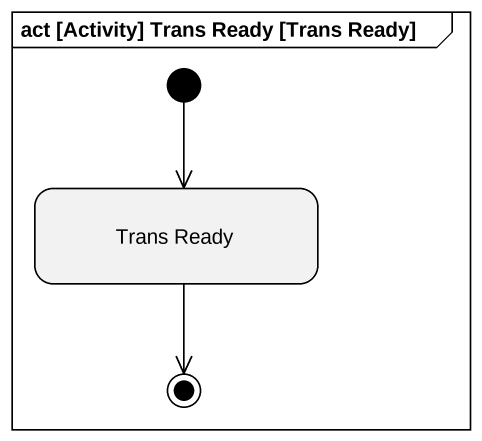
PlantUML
@startuml
mainframe act [Activity] Trans Ready [Trans Ready]
hide empty description
state "Trans Ready" as Trans_Ready
[*] --> Trans_Ready
Trans_Ready --> [*]
@enduml
